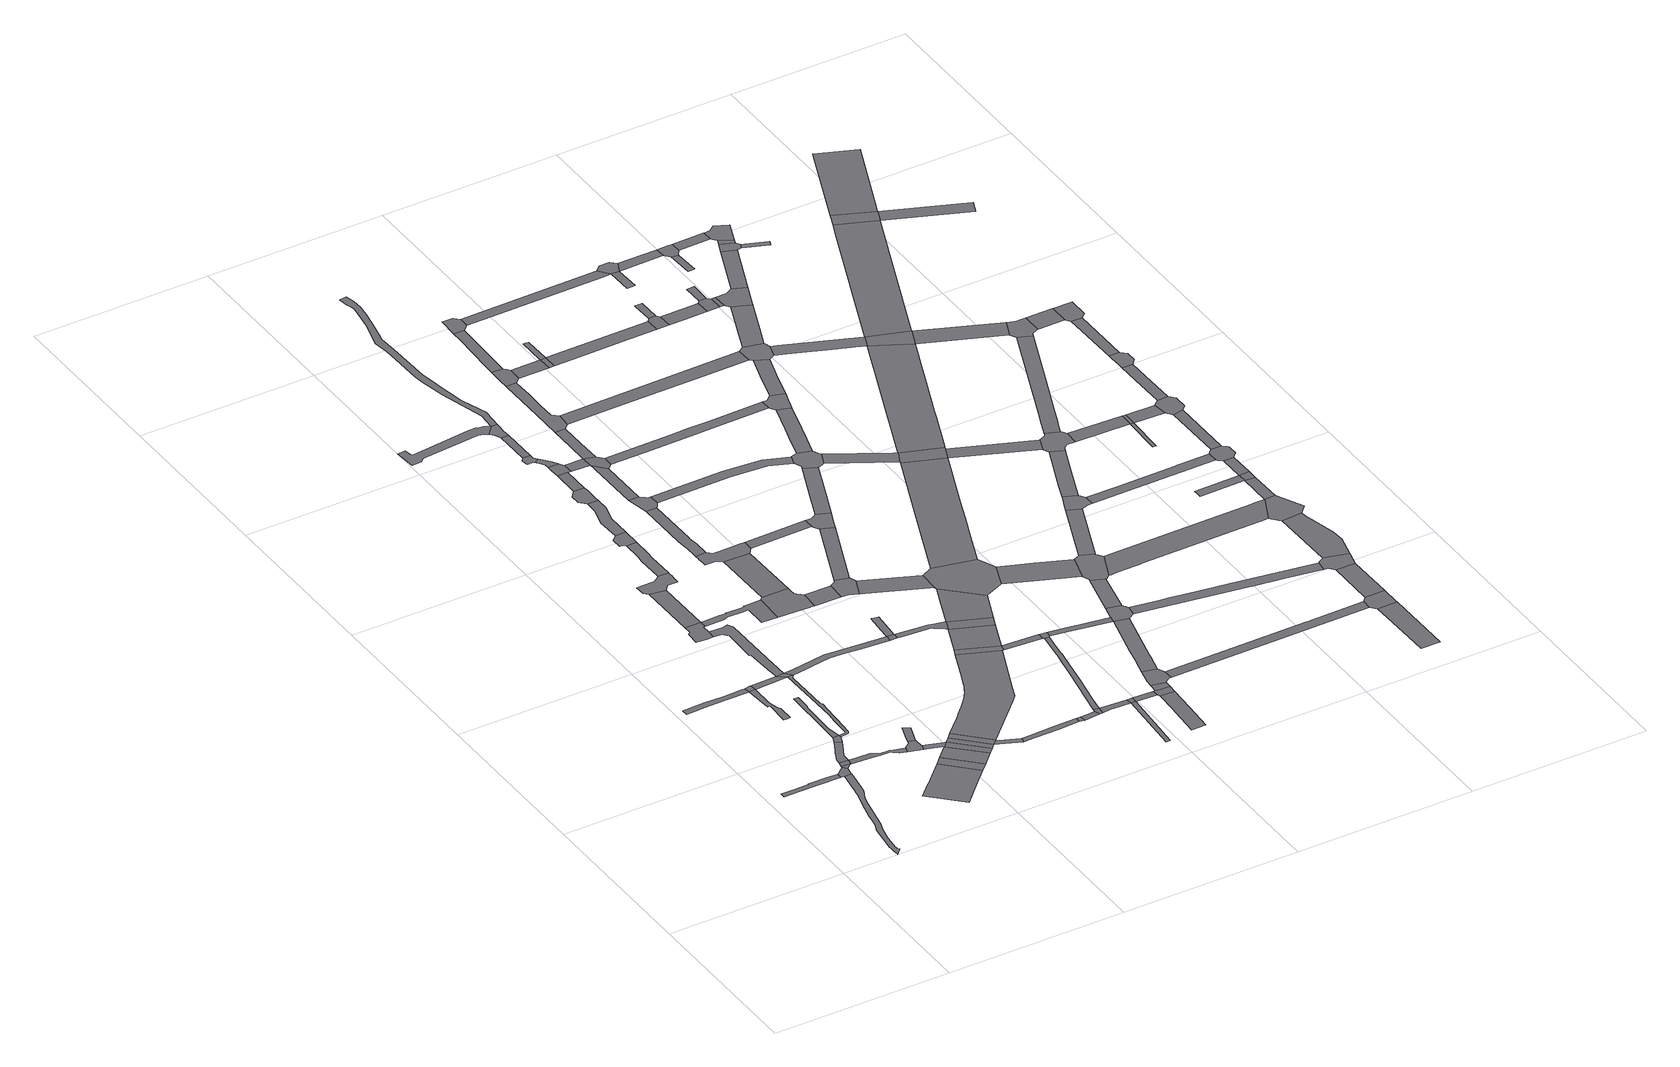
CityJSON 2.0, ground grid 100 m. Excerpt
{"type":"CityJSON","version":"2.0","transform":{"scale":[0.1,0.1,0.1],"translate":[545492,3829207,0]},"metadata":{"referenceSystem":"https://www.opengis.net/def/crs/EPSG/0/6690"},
"CityObjects":{
"road1":{"type":"Road","attributes":{"RoadStructureAttribute.sectionType":"1"},"geometry":[{"type":"MultiSurface","lod":"1","boundaries":[[[0,1,2,3,4,5,6,7,8,9]]]}]},
"road2":{"type":"Road","attributes":{"RoadStructureAttribute.sectionType":"1"},"geometry":[{"type":"MultiSurface","lod":"1","boundaries":[[[10,11,12,13,14,15,16,17,18,19,20,21,22,23,24,25,26,27,28,29,30,31,32,33,34,35,36,37,38,39,40,41,42]]]}]},
"road3":{"type":"Road","geometry":[{"type":"MultiSurface","lod":"1","boundaries":[[[43,44,45,9,8,46,10,42,47,48]]]}]},
"road4":{"type":"Road","attributes":{"RoadStructureAttribute.sectionType":"1"},"geometry":[{"type":"MultiSurface","lod":"1","boundaries":[[[49,50,51,52,53,54,55,56,57,58]]]}]},
"road5":{"type":"Road","attributes":{"RoadStructureAttribute.sectionType":"1"},"geometry":[{"type":"MultiSurface","lod":"1","boundaries":[[[59,43,48,60,61]]]}]},
"road6":{"type":"Road","geometry":[{"type":"MultiSurface","lod":"1","boundaries":[[[62,59,61,63,64]]]}]},
"road7":{"type":"Road","attributes":{"RoadStructureAttribute.sectionType":"1"},"geometry":[{"type":"MultiSurface","lod":"1","boundaries":[[[65,66,67,68,69,70,62,64,71,72,73,74,75,76]]]}]},
"road8":{"type":"Road","geometry":[{"type":"MultiSurface","lod":"1","boundaries":[[[77,78,65,76,79]]]}]},
"road9":{"type":"Road","attributes":{"RoadStructureAttribute.sectionType":"1"},"geometry":[{"type":"MultiSurface","lod":"1","boundaries":[[[80,81,82,83,84,85,86,87,88,57]]]}]},
"road10":{"type":"Road","attributes":{"RoadStructureAttribute.sectionType":"1"},"geometry":[{"type":"MultiSurface","lod":"1","boundaries":[[[89,90,91,92,93,64,63,94,95,96,97,98,99,100,101]]]}]},
"road11":{"type":"Road","geometry":[{"type":"MultiSurface","lod":"1","boundaries":[[[102,103,58,57,88]]]}]},
"road12":{"type":"Road","attributes":{"RoadStructureAttribute.sectionType":"1"},"geometry":[{"type":"MultiSurface","lod":"1","boundaries":[[[104,105,106,107,108,109,78,77]]]}]},
"road13":{"type":"Road","geometry":[{"type":"MultiSurface","lod":"1","boundaries":[[[110,111,112,113,114,115,116,117]]]}]},
"road14":{"type":"Road","attributes":{"RoadStructureAttribute.sectionType":"1"},"geometry":[{"type":"MultiSurface","lod":"1","boundaries":[[[118,119,102,88,120,121,122,123,124]]]}]},
"road15":{"type":"Road","attributes":{"RoadStructureAttribute.sectionType":"1"},"geometry":[{"type":"MultiSurface","lod":"1","boundaries":[[[125,126,127,128,129,130,131,132,124,133,134,135,136,77,79]]]}]},
"road16":{"type":"Road","geometry":[{"type":"MultiSurface","lod":"1","boundaries":[[[137,138,139,140,141,101,100,142,143,144,145]]]}]},
"road17":{"type":"Road","geometry":[{"type":"MultiSurface","lod":"1","boundaries":[[[146,147,148,149,150,151,152,153,154,155,156,157,158]]]}]},
"road18":{"type":"Road","geometry":[{"type":"MultiSurface","lod":"1","boundaries":[[[159,118,124,132]]]}]},
"road19":{"type":"Road","geometry":[{"type":"MultiSurface","lod":"1","boundaries":[[[160,110,117,161]]]}]},
"road20":{"type":"Road","attributes":{"RoadStructureAttribute.sectionType":"1"},"geometry":[{"type":"MultiSurface","lod":"1","boundaries":[[[162,163,164,165,155,154,166,167,168,169,170,171,172,173,174,118,159]]]}]},
"road21":{"type":"Road","geometry":[{"type":"MultiSurface","lod":"1","boundaries":[[[175,176,177,178,179,180,181,137,145]]]}]},
"road22":{"type":"Road","attributes":{"RoadStructureAttribute.sectionType":"1"},"geometry":[{"type":"MultiSurface","lod":"1","boundaries":[[[182,143,142,183,184,185]]]}]},
"road23":{"type":"Road","attributes":{"RoadStructureAttribute.sectionType":"1"},"geometry":[{"type":"MultiSurface","lod":"1","boundaries":[[[186,146,158,187]]]}]},
"road24":{"type":"Road","attributes":{"function":"3","RoadStructureAttribute.sectionType":"1"},"geometry":[{"type":"MultiSurface","lod":"1","boundaries":[[[188,160,161,189]]]}]},
"road25":{"type":"Road","geometry":[{"type":"MultiSurface","lod":"1","boundaries":[[[185,184,188,189,190]]]}]},
"road26":{"type":"Road","geometry":[{"type":"MultiSurface","lod":"1","boundaries":[[[191,192,193,194,195,196,197,186,187,198,199,200,201,202,203]]]}]},
"road27":{"type":"Road","attributes":{"RoadStructureAttribute.sectionType":"1"},"geometry":[{"type":"MultiSurface","lod":"1","boundaries":[[[204,185,190,205]]]}]},
"road28":{"type":"Road","geometry":[{"type":"MultiSurface","lod":"1","boundaries":[[[206,204,205,207]]]}]},
"road29":{"type":"Road","attributes":{"RoadStructureAttribute.sectionType":"1"},"geometry":[{"type":"MultiSurface","lod":"1","boundaries":[[[208,209,210,211,212,213,214,215,216,217,158,157,218,219,220,221,222,223,224,225,226,227,228,229,230]]]}]},
"road30":{"type":"Road","attributes":{"RoadStructureAttribute.sectionType":"1"},"geometry":[{"type":"MultiSurface","lod":"1","boundaries":[[[231,232,233,234,191,203,235,236,237,238]]]}]},
"road31":{"type":"Road","attributes":{"RoadStructureAttribute.sectionType":"1"},"geometry":[{"type":"MultiSurface","lod":"1","boundaries":[[[239,240,241,242,243,159,132,244,245,246,247,248,249,250,251]]]}]},
"road32":{"type":"Road","attributes":{"RoadStructureAttribute.sectionType":"1"},"geometry":[{"type":"MultiSurface","lod":"1","boundaries":[[[252,253,254,207,205,255,256,257,258,259]]]}]},
"road33":{"type":"Road","geometry":[{"type":"MultiSurface","lod":"1","boundaries":[[[260,261,262,263,264,231,238]]]}]},
"road34":{"type":"Road","attributes":{"RoadStructureAttribute.sectionType":"1"},"geometry":[{"type":"MultiSurface","lod":"1","boundaries":[[[265,266,267,268,269,270,271,272,273,274,275,276,277,278,279,280,281,282,283]]]}]},
"road35":{"type":"Road","attributes":{"RoadStructureAttribute.sectionType":"1"},"geometry":[{"type":"MultiSurface","lod":"1","boundaries":[[[284,285,286,261,260,287,288,289]]]}]},
"road36":{"type":"Road","geometry":[{"type":"MultiSurface","lod":"1","boundaries":[[[290,291,292,293,294,295,230,229,296,297,298,299,300]]]}]},
"road37":{"type":"Road","geometry":[{"type":"MultiSurface","lod":"1","boundaries":[[[301,302,303,284,289,304,305,306]]]}]},
"road38":{"type":"Road","attributes":{"function":"3","RoadStructureAttribute.sectionType":"1"},"geometry":[{"type":"MultiSurface","lod":"1","boundaries":[[[307,308,309,310,311,312,313,314,315,316,317,318,319,320,206,207,321,322,323,324]]]}]},
"road39":{"type":"Road","attributes":{"RoadStructureAttribute.sectionType":"1"},"geometry":[{"type":"MultiSurface","lod":"1","boundaries":[[[325,326,259,258,327,328,329,330]]]}]},
"road40":{"type":"Road","attributes":{"RoadStructureAttribute.sectionType":"1"},"geometry":[{"type":"MultiSurface","lod":"1","boundaries":[[[331,301,306,332]]]}]},
"road41":{"type":"Road","geometry":[{"type":"MultiSurface","lod":"1","boundaries":[[[333,334,335,336,337,338,339,340,341,342,343,344,345,346]]]}]},
"road42":{"type":"Road","attributes":{"RoadStructureAttribute.sectionType":"1"},"geometry":[{"type":"MultiSurface","lod":"1","boundaries":[[[347,295,294,348]]]}]},
"road43":{"type":"Road","attributes":{"RoadStructureAttribute.sectionType":"1"},"geometry":[{"type":"MultiSurface","lod":"1","boundaries":[[[349,350,351,352,353,354,355,356,357,358,359]]]}]},
"road44":{"type":"Road","attributes":{"RoadStructureAttribute.sectionType":"1"},"geometry":[{"type":"MultiSurface","lod":"1","boundaries":[[[360,334,333,346,361]]]}]},
"road45":{"type":"Road","geometry":[{"type":"MultiSurface","lod":"1","boundaries":[[[362,363,364,331,332,365,366,367,368,369]]]}]},
"road46":{"type":"Road","attributes":{"RoadStructureAttribute.sectionType":"1"},"geometry":[{"type":"MultiSurface","lod":"1","boundaries":[[[370,371,372,373,344,343,374,375,376,377,362,369]]]}]},
"road47":{"type":"Road","geometry":[{"type":"MultiSurface","lod":"1","boundaries":[[[378,379,380,381,382,355,354,383,384,385,386,387,388,347,348,389,390,391]]]}]},
"road48":{"type":"Road","geometry":[{"type":"MultiSurface","lod":"1","boundaries":[[[251,250,392,393]]]}]},
"road49":{"type":"Road","geometry":[{"type":"MultiSurface","lod":"1","boundaries":[[[283,282,394,395,360,361,396,397,398,399]]]}]},
"road50":{"type":"Road","attributes":{"RoadStructureAttribute.sectionType":"1"},"geometry":[{"type":"MultiSurface","lod":"1","boundaries":[[[300,299,400,401]]]}]},
"road51":{"type":"Road","geometry":[{"type":"MultiSurface","lod":"1","boundaries":[[[402,403,404,405,406,407,408,409,251,393]]]}]},
"road52":{"type":"Road","geometry":[{"type":"MultiSurface","lod":"1","boundaries":[[[410,349,359,411,412,413,414,415,416,417,418]]]}]},
"road53":{"type":"Road","attributes":{"RoadStructureAttribute.sectionType":"1"},"geometry":[{"type":"MultiSurface","lod":"1","boundaries":[[[367,366,419,420]]]}]},
"road54":{"type":"Road","attributes":{"RoadStructureAttribute.sectionType":"1"},"geometry":[{"type":"MultiSurface","lod":"1","boundaries":[[[419,421,422,410,418,423]]]}]},
"road55":{"type":"Road","geometry":[{"type":"MultiSurface","lod":"1","boundaries":[[[330,329,424,425]]]}]},
"road56":{"type":"Road","attributes":{"RoadStructureAttribute.sectionType":"1"},"geometry":[{"type":"MultiSurface","lod":"1","boundaries":[[[426,427,428,393,392,429,430,431,432,433,434]]]}]},
"road57":{"type":"Road","geometry":[{"type":"MultiSurface","lod":"1","boundaries":[[[420,419,423,435,436,437]]]}]},
"road58":{"type":"Road","attributes":{"RoadStructureAttribute.sectionType":"1"},"geometry":[{"type":"MultiSurface","lod":"1","boundaries":[[[438,439,425,424,440]]]}]},
"road59":{"type":"Road","geometry":[{"type":"MultiSurface","lod":"1","boundaries":[[[441,442,443,401,400,444,445,446,447,448,449]]]}]},
"road60":{"type":"Road","attributes":{"RoadStructureAttribute.sectionType":"1"},"geometry":[{"type":"MultiSurface","lod":"1","boundaries":[[[450,451,452,453,454,455,456,457,458,459,460,461,462,463,464,465,466,467,468,469,470,471,472,473,474,475,476,477,478,479,480,481,482,483,484,485,283,399]]]}]},
"road61":{"type":"Road","attributes":{"RoadStructureAttribute.sectionType":"1"},"geometry":[{"type":"MultiSurface","lod":"1","boundaries":[[[486,487,420,437,488,489]]]}]},
"road62":{"type":"Road","geometry":[{"type":"MultiSurface","lod":"1","boundaries":[[[490,307,324,491,492]]]}]},
"road63":{"type":"Road","geometry":[{"type":"MultiSurface","lod":"1","boundaries":[[[493,438,440,494,495]]]}]},
"road64":{"type":"Road","attributes":{"function":"3","RoadStructureAttribute.sectionType":"1"},"geometry":[{"type":"MultiSurface","lod":"1","boundaries":[[[433,490,492,496,497]]]}]},
"road65":{"type":"Road","attributes":{"RoadStructureAttribute.sectionType":"1"},"geometry":[{"type":"MultiSurface","lod":"1","boundaries":[[[498,391,390,499]]]}]},
"road66":{"type":"Road","attributes":{"RoadStructureAttribute.sectionType":"1"},"geometry":[{"type":"MultiSurface","lod":"1","boundaries":[[[500,501,502,495,494,503,504,505,506,507]]]}]},
"road67":{"type":"Road","geometry":[{"type":"MultiSurface","lod":"1","boundaries":[[[508,509,510,486,489,511,512,513,514,515,516,517,518,519]]]}]},
"road68":{"type":"Road","attributes":{"RoadStructureAttribute.sectionType":"1"},"geometry":[{"type":"MultiSurface","lod":"1","boundaries":[[[506,520,521,522]]]}]},
"road69":{"type":"Road","attributes":{"RoadStructureAttribute.sectionType":"1"},"geometry":[{"type":"MultiSurface","lod":"1","boundaries":[[[446,445,523,524,525,526]]]}]},
"road70":{"type":"Road","attributes":{"RoadStructureAttribute.sectionType":"1"},"geometry":[{"type":"MultiSurface","lod":"1","boundaries":[[[527,441,449,528]]]}]},
"road71":{"type":"Road","geometry":[{"type":"MultiSurface","lod":"1","boundaries":[[[434,433,497,529]]]}]},
"road72":{"type":"Road","attributes":{"RoadStructureAttribute.sectionType":"1"},"geometry":[{"type":"MultiSurface","lod":"1","boundaries":[[[530,531,532,533,534,535,536,537,538,539,540,541,493,495]]]}]},
"road73":{"type":"Road","geometry":[{"type":"MultiSurface","lod":"1","boundaries":[[[507,506,522,542]]]}]},
"road74":{"type":"Road","attributes":{"RoadStructureAttribute.sectionType":"1"},"geometry":[{"type":"MultiSurface","lod":"1","boundaries":[[[492,491,543,544]]]}]},
"road75":{"type":"Road","geometry":[{"type":"MultiSurface","lod":"1","boundaries":[[[545,546,547,508,519,548,549,550,551]]]}]},
"road76":{"type":"Road","attributes":{"function":"3","RoadStructureAttribute.sectionType":"1"},"geometry":[{"type":"MultiSurface","lod":"1","boundaries":[[[552,553,434,529,554]]]}]},
"road77":{"type":"Road","attributes":{"RoadStructureAttribute.sectionType":"1"},"geometry":[{"type":"MultiSurface","lod":"1","boundaries":[[[542,522,555,556,557,558]]]}]},
"road78":{"type":"Road","attributes":{"RoadStructureAttribute.sectionType":"1"},"geometry":[{"type":"MultiSurface","lod":"1","boundaries":[[[559,560,414,413,561,562,563,564]]]}]},
"road79":{"type":"Road","attributes":{"RoadStructureAttribute.sectionType":"1"},"geometry":[{"type":"MultiSurface","lod":"1","boundaries":[[[565,566,567,568,545,551,569,570]]]}]},
"road80":{"type":"Road","attributes":{"RoadStructureAttribute.sectionType":"1"},"geometry":[{"type":"MultiSurface","lod":"1","boundaries":[[[571,572,573,574,575,576,577,578]]]}]},
"road81":{"type":"Road","geometry":[{"type":"MultiSurface","lod":"1","boundaries":[[[579,580,581,582,498,499,583,584,527,528,585,586]]]}]},
"road82":{"type":"Road","geometry":[{"type":"MultiSurface","lod":"1","boundaries":[[[587,544,543,537,536,588,589]]]}]},
"road83":{"type":"Road","attributes":{"RoadStructureAttribute.sectionType":"1"},"geometry":[{"type":"MultiSurface","lod":"1","boundaries":[[[590,549,548,591]]]}]},
"road84":{"type":"Road","geometry":[{"type":"MultiSurface","lod":"1","boundaries":[[[592,558,557,593,571,578,594,595]]]}]},
"road85":{"type":"Road","geometry":[{"type":"MultiSurface","lod":"1","boundaries":[[[596,565,570,597,598,599,600,601,602,603]]]}]},
"road86":{"type":"Road","attributes":{"RoadStructureAttribute.sectionType":"1"},"geometry":[{"type":"MultiSurface","lod":"1","boundaries":[[[604,595,594,605]]]}]},
"road87":{"type":"Road","geometry":[{"type":"MultiSurface","lod":"1","boundaries":[[[606,607,604,605,608,609,610,611,612,613]]]}]},
"road88":{"type":"Road","geometry":[{"type":"MultiSurface","lod":"1","boundaries":[[[614,590,591,615]]]}]},
"road89":{"type":"Road","geometry":[{"type":"MultiSurface","lod":"1","boundaries":[[[616,617,618,526,525,552,554,619,620,621,622,623,624,625]]]}]},
"road90":{"type":"Road","attributes":{"RoadStructureAttribute.sectionType":"1"},"geometry":[{"type":"MultiSurface","lod":"1","boundaries":[[[626,627,628,629,630,436,435,631,632,633,634]]]}]},
"road91":{"type":"Road","geometry":[{"type":"MultiSurface","lod":"1","boundaries":[[[635,636,637,590,614]]]}]},
"road92":{"type":"Road","attributes":{"RoadStructureAttribute.sectionType":"1"},"geometry":[{"type":"MultiSurface","lod":"1","boundaries":[[[638,639,589,588,640,641,642,643]]]}]},
"road93":{"type":"Road","attributes":{"RoadStructureAttribute.sectionType":"1"},"geometry":[{"type":"MultiSurface","lod":"1","boundaries":[[[644,645,579,586,646,647]]]}]},
"road94":{"type":"Road","attributes":{"RoadStructureAttribute.sectionType":"1"},"geometry":[{"type":"MultiSurface","lod":"1","boundaries":[[[648,649,650,651,606,613,652,653,654,655]]]}]},
"road95":{"type":"Road","attributes":{"RoadStructureAttribute.sectionType":"1"},"geometry":[{"type":"MultiSurface","lod":"1","boundaries":[[[656,513,512,657,658,659]]]}]},
"road96":{"type":"Road","geometry":[{"type":"MultiSurface","lod":"1","boundaries":[[[660,661,564,563,662,663,664,644,647,665,666,667,668,669]]]}]},
"road97":{"type":"Road","attributes":{"RoadStructureAttribute.sectionType":"1"},"geometry":[{"type":"MultiSurface","lod":"1","boundaries":[[[670,671,672,622,621,673,674,675]]]}]},
"road98":{"type":"Road","geometry":[{"type":"MultiSurface","lod":"1","boundaries":[[[676,643,642,648,655,677,678,679,680,681]]]}]},
"road99":{"type":"Road","attributes":{"RoadStructureAttribute.sectionType":"1"},"geometry":[{"type":"MultiSurface","lod":"1","boundaries":[[[682,683,614,615,684,685,686]]]}]},
"road100":{"type":"Road","attributes":{"function":"3","RoadStructureAttribute.sectionType":"1"},"geometry":[{"type":"MultiSurface","lod":"1","boundaries":[[[687,688,616,625,689,690,691,692]]]}]},
"road101":{"type":"Road","attributes":{"RoadStructureAttribute.sectionType":"1"},"geometry":[{"type":"MultiSurface","lod":"1","boundaries":[[[693,676,681,694]]]}]},
"road102":{"type":"Road","attributes":{"RoadStructureAttribute.sectionType":"1"},"geometry":[{"type":"MultiSurface","lod":"1","boundaries":[[[695,696,697,698,660,669,699,700,701,702]]]}]},
"road103":{"type":"Road","attributes":{"RoadStructureAttribute.sectionType":"1"},"geometry":[{"type":"MultiSurface","lod":"1","boundaries":[[[703,600,599,704,705]]]}]},
"road104":{"type":"Road","attributes":{"RoadStructureAttribute.sectionType":"1"},"geometry":[{"type":"MultiSurface","lod":"1","boundaries":[[[706,667,666,707,708]]]}]},
"road105":{"type":"Road","geometry":[{"type":"MultiSurface","lod":"1","boundaries":[[[709,710,675,674,711,693,694,712,713,714,715,716,717,718]]]}]},
"road106":{"type":"Road","geometry":[{"type":"MultiSurface","lod":"1","boundaries":[[[719,720,721,722,626,634,723,724,695,702,725,726,727,728]]]}]},
"road107":{"type":"Road","attributes":{"RoadStructureAttribute.sectionType":"1"},"geometry":[{"type":"MultiSurface","lod":"1","boundaries":[[[729,730,731,611,610,732,733,734]]]}]},
"road108":{"type":"Road","geometry":[{"type":"MultiSurface","lod":"1","boundaries":[[[735,736,682,686,737,738]]]}]},
"road109":{"type":"Road","attributes":{"RoadStructureAttribute.sectionType":"1"},"geometry":[{"type":"MultiSurface","lod":"1","boundaries":[[[739,740,741,719,728,742,743]]]}]},
"road110":{"type":"Road","geometry":[{"type":"MultiSurface","lod":"1","boundaries":[[[708,707,744,687,692,745,746]]]}]},
"road111":{"type":"Road","geometry":[{"type":"MultiSurface","lod":"1","boundaries":[[[747,748,736,735]]]}]},
"road112":{"type":"Road","attributes":{"RoadStructureAttribute.sectionType":"1"},"geometry":[{"type":"MultiSurface","lod":"1","boundaries":[[[749,709,718,750]]]}]},
"road113":{"type":"Road","geometry":[{"type":"MultiSurface","lod":"1","boundaries":[[[751,656,659,739,743,752,753,754,755,756]]]}]},
"road114":{"type":"Road","attributes":{"RoadStructureAttribute.sectionType":"1"},"geometry":[{"type":"MultiSurface","lod":"1","boundaries":[[[757,738,737,758,759]]]}]},
"road115":{"type":"Road","geometry":[{"type":"MultiSurface","lod":"1","boundaries":[[[760,761,762,763,705]]]}]},
"road116":{"type":"Road","attributes":{"RoadStructureAttribute.sectionType":"1"},"geometry":[{"type":"MultiSurface","lod":"1","boundaries":[[[764,765,766,767,768,679,678,769,770,771,772,773,774,775,776,777]]]}]},
"road117":{"type":"Road","geometry":[{"type":"MultiSurface","lod":"1","boundaries":[[[778,779,703,705,763,780]]]}]},
"road118":{"type":"Road","geometry":[{"type":"MultiSurface","lod":"1","boundaries":[[[781,782,783,749,750,784,785,786,787,788,789,790]]]}]},
"road119":{"type":"Road","attributes":{"RoadStructureAttribute.sectionType":"1"},"geometry":[{"type":"MultiSurface","lod":"1","boundaries":[[[791,792,751,756,793,794]]]}]},
"road120":{"type":"Road","geometry":[{"type":"MultiSurface","lod":"1","boundaries":[[[795,757,759,796,797,798]]]}]},
"road121":{"type":"Road","attributes":{"RoadStructureAttribute.sectionType":"1"},"geometry":[{"type":"MultiSurface","lod":"1","boundaries":[[[745,692,799,800]]]}]},
"road122":{"type":"Road","geometry":[{"type":"MultiSurface","lod":"1","boundaries":[[[801,802,795,798]]]}]},
"road123":{"type":"Road","attributes":{"RoadStructureAttribute.sectionType":"1"},"geometry":[{"type":"MultiSurface","lod":"1","boundaries":[[[803,797,796,804]]]}]},
"road124":{"type":"Road","attributes":{"RoadStructureAttribute.sectionType":"1"},"geometry":[{"type":"MultiSurface","lod":"1","boundaries":[[[805,780,763,806]]]}]},
"road125":{"type":"Road","attributes":{"function":"3","RoadStructureAttribute.sectionType":"1"},"geometry":[{"type":"MultiSurface","lod":"1","boundaries":[[[807,808,809,708,746,810,811,812,813,814,815,816]]]}]},
"road126":{"type":"Road","attributes":{"RoadStructureAttribute.sectionType":"1"},"geometry":[{"type":"MultiSurface","lod":"1","boundaries":[[[817,818,819,820,821,715,714,822,823,824,825,826,827,828,829,830]]]}]},
"road127":{"type":"Road","attributes":{"RoadStructureAttribute.sectionType":"1"},"geometry":[{"type":"MultiSurface","lod":"1","boundaries":[[[831,832,781,790,833,834,835,836]]]}]},
"road128":{"type":"Road","attributes":{"RoadStructureAttribute.sectionType":"1"},"geometry":[{"type":"MultiSurface","lod":"1","boundaries":[[[837,838,754,753,839,840,841,842,807,843]]]}]},
"road129":{"type":"Road","geometry":[{"type":"MultiSurface","lod":"1","boundaries":[[[844,845,803,804,791,794,846,847]]]}]},
"road130":{"type":"Road","geometry":[{"type":"MultiSurface","lod":"1","boundaries":[[[848,849,850,851,852,853,854]]]}]},
"road131":{"type":"Road","geometry":[{"type":"MultiSurface","lod":"1","boundaries":[[[855,856,805,806,857,848,854,858,859,860,861]]]}]},
"road132":{"type":"Road","attributes":{"RoadStructureAttribute.sectionType":"1"},"geometry":[{"type":"MultiSurface","lod":"1","boundaries":[[[862,863,864,865,866]]]}]},
"road133":{"type":"Road","geometry":[{"type":"MultiSurface","lod":"1","boundaries":[[[867,868,869,870,800,799,871,831,836,872,873,874,875,876,877]]]}]},
"road134":{"type":"Road","attributes":{"RoadStructureAttribute.sectionType":"1"},"geometry":[{"type":"MultiSurface","lod":"1","boundaries":[[[878,844,847,879]]]}]},
"road135":{"type":"Road","geometry":[{"type":"MultiSurface","lod":"1","boundaries":[[[880,881,734,733,882,862,866,883,884]]]}]},
"road136":{"type":"Road","attributes":{"RoadStructureAttribute.sectionType":"1"},"geometry":[{"type":"MultiSurface","lod":"1","boundaries":[[[885,886,887,888,889,788,787,890,891]]]}]},
"road137":{"type":"Road","attributes":{"RoadStructureAttribute.sectionType":"1"},"geometry":[{"type":"MultiSurface","lod":"1","boundaries":[[[892,855,861,893]]]}]},
"road138":{"type":"Road","geometry":[{"type":"MultiSurface","lod":"1","boundaries":[[[843,807,816,894]]]}]},
"road139":{"type":"Road","attributes":{"RoadStructureAttribute.sectionType":"1"},"geometry":[{"type":"MultiSurface","lod":"1","boundaries":[[[895,880,884,896]]]}]},
"road140":{"type":"Road","geometry":[{"type":"MultiSurface","lod":"1","boundaries":[[[897,898,899,777,776,775,900,901,902,895,896,903]]]}]},
"road141":{"type":"Road","geometry":[{"type":"MultiSurface","lod":"1","boundaries":[[[904,878,879,905,906,907]]]}]},
"road142":{"type":"Road","attributes":{"RoadStructureAttribute.sectionType":"1"},"geometry":[{"type":"MultiSurface","lod":"1","boundaries":[[[908,904,907,909]]]}]},
"road143":{"type":"Road","attributes":{"RoadStructureAttribute.sectionType":"1"},"geometry":[{"type":"MultiSurface","lod":"1","boundaries":[[[875,874,910,911]]]}]},
"road144":{"type":"Road","geometry":[{"type":"MultiSurface","lod":"1","boundaries":[[[912,913,914,915,892,893,916,908,909,917]]]}]},
"road145":{"type":"Road","attributes":{"RoadStructureAttribute.sectionType":"1"},"geometry":[{"type":"MultiSurface","lod":"1","boundaries":[[[918,919,920,921,922]]]}]},
"road146":{"type":"Road","attributes":{"RoadStructureAttribute.sectionType":"1"},"geometry":[{"type":"MultiSurface","lod":"1","boundaries":[[[923,924,925,926,927,897,903]]]}]},
"road147":{"type":"Road","geometry":[{"type":"MultiSurface","lod":"1","boundaries":[[[928,929,906,905]]]}]},
"road148":{"type":"Road","attributes":{"RoadStructureAttribute.sectionType":"1"},"geometry":[{"type":"MultiSurface","lod":"1","boundaries":[[[930,931,932,933,867,877,934,935,936,937,938]]]}]},
"road149":{"type":"Road","geometry":[{"type":"MultiSurface","lod":"1","boundaries":[[[830,829,927,926,939,940]]]}]},
"road150":{"type":"Road","attributes":{"RoadStructureAttribute.sectionType":"1"},"geometry":[{"type":"MultiSurface","lod":"1","boundaries":[[[910,941,942,943]]]}]},
"road151":{"type":"Road","attributes":{"RoadStructureAttribute.sectionType":"1"},"geometry":[{"type":"MultiSurface","lod":"1","boundaries":[[[922,830,940,944]]]}]},
"road152":{"type":"Road","geometry":[{"type":"MultiSurface","lod":"1","boundaries":[[[911,910,943,945]]]}]},
"road153":{"type":"Road","attributes":{"RoadStructureAttribute.sectionType":"1"},"geometry":[{"type":"MultiSurface","lod":"1","boundaries":[[[894,816,946,947]]]}]},
"road154":{"type":"Road","geometry":[{"type":"MultiSurface","lod":"1","boundaries":[[[918,922,944,948]]]}]},
"road155":{"type":"Road","attributes":{"RoadStructureAttribute.sectionType":"1"},"geometry":[{"type":"MultiSurface","lod":"1","boundaries":[[[949,950,918,948]]]}]},
"road156":{"type":"Road","attributes":{"function":"3","RoadStructureAttribute.sectionType":"1"},"geometry":[{"type":"MultiSurface","lod":"1","boundaries":[[[951,952,843,894,953,954,955,956]]]}]},
"road157":{"type":"Road","attributes":{"RoadStructureAttribute.sectionType":"1"},"geometry":[{"type":"MultiSurface","lod":"1","boundaries":[[[945,943,957,958]]]}]},
"road158":{"type":"Road","geometry":[{"type":"MultiSurface","lod":"1","boundaries":[[[959,960,961,891,890,962,963,950,949,964,965,966,967,968,969,970]]]}]},
"road159":{"type":"Road","attributes":{"RoadStructureAttribute.sectionType":"1"},"geometry":[{"type":"MultiSurface","lod":"1","boundaries":[[[971,972,959,970]]]}]},
"road160":{"type":"Road","geometry":[{"type":"MultiSurface","lod":"1","boundaries":[[[973,974,975,947,946,976,977,930,938,978,979,980,981,982]]]}]},
"road161":{"type":"Road","geometry":[{"type":"MultiSurface","lod":"1","boundaries":[[[983,984,985,986,958,957,987,972,971,988,989,990]]]}]},
"road162":{"type":"Road","attributes":{"RoadStructureAttribute.sectionType":"1"},"geometry":[{"type":"MultiSurface","lod":"1","boundaries":[[[991,992,993,994,985,984]]]}]},
"road163":{"type":"Road","geometry":[{"type":"MultiSurface","lod":"1","boundaries":[[[995,996,997,998,993,992,999,1000]]]}]},
"road164":{"type":"Road","attributes":{"RoadStructureAttribute.sectionType":"1"},"geometry":[{"type":"MultiSurface","lod":"1","boundaries":[[[982,981,1001,1002]]]}]},
"road165":{"type":"Road","geometry":[{"type":"MultiSurface","lod":"1","boundaries":[[[1003,951,956,1004]]]}]},
"road166":{"type":"Road","attributes":{"RoadStructureAttribute.sectionType":"1"},"geometry":[{"type":"MultiSurface","lod":"1","boundaries":[[[1005,996,995,1006]]]}]},
"road167":{"type":"Road","geometry":[{"type":"MultiSurface","lod":"1","boundaries":[[[1007,1008,1002,1001,1009,1010,1005,1006,1011,1012,1013,1014]]]}]},
"road168":{"type":"Road","attributes":{"function":"3","RoadStructureAttribute.sectionType":"1"},"geometry":[{"type":"MultiSurface","lod":"1","boundaries":[[[1015,1016,1003,1004,1017,1018,1019]]]}]},
"road169":{"type":"Road","attributes":{"RoadStructureAttribute.sectionType":"1"},"geometry":[{"type":"MultiSurface","lod":"1","boundaries":[[[1020,1004,956,1021,1022,1023,1024]]]}]}
},
"vertices":[
[370,745,0],[252,745,0],[251,741,0],[196,742,0],[195,739,0],[94,742,0],[93,713,0],[174,712,0],[418,710,0],[418,740,0],
[439,710,0],[421,600,0],[418,582,0],[413,557,0],[410,540,0],[389,463,0],[364,354,0],[358,317,0],[351,275,0],[332,229,0],[310,71,0],[313,68,0],[313,28,0],[314,10,0],[314,2,0],[346,35,0],[343,39,0],[342,40,0],[340,42,0],[338,47,0],[338,50,0],[337,55,0],[337,58,0],[344,146,0],[362,223,0],[377,268,0],[388,317,0],[416,452,0],[427,499,0],[453,554,0],[454,555,0],[458,582,0],[478,707,0],
[468,779,0],[452,767,0],[427,747,0],[435,710,0],[478,710,0],[486,757,0],
[399,1605,0],[290,1603,0],[183,1607,0],[51,1602,0],[53,1566,0],[184,1569,0],[291,1571,0],[399,1570,0],[413,1570,0],[409,1606,0],
[469,790,0],[492,762,0],[516,784,0],
[474,821,0],[520,783,0],[525,818,0],
[545,985,0],[513,922,0],[505,906,0],[489,873,0],[487,869,0],[478,851,0],[526,820,0],[528,858,0],[528,863,0],[528,864,0],[549,904,0],[581,966,0],
[595,1023,0],[562,1020,0],[597,1008,0],
[426,1414,0],[439,1414,0],[435,1278,0],[454,1278,0],[472,1278,0],[473,1371,0],[462,1385,0],[451,1440,0],[450,1572,0],
[750,781,0],[743,785,0],[689,786,0],[681,791,0],[646,811,0],[642,777,0],[681,773,0],[688,771,0],[739,770,0],[750,761,0],[775,741,0],[810,730,0],[820,761,0],
[447,1611,0],[444,1611,0],
[583,1107,0],[588,1308,0],[593,1316,0],[595,1404,0],[570,1405,0],[563,1107,0],
[881,565,0],[752,436,0],[749,437,0],[678,368,0],[845,202,0],[966,323,0],[1036,393,0],[1044,402,0],
[596,1615,0],[448,1611,0],[453,1573,0],[597,1579,0],[603,1580,0],[636,1581,0],[642,1581,0],
[643,1013,0],[652,1028,0],[661,1146,0],[662,1179,0],[669,1296,0],[661,1307,0],[660,1564,0],[674,1582,0],[646,1197,0],[643,1142,0],[637,1032,0],[634,1027,0],
[858,802,0],[853,786,0],[852,786,0],[830,771,0],[823,764,0],[889,706,0],[899,737,0],[898,741,0],[895,790,0],
[433,2204,0],[433,2161,0],[422,2151,0],[418,2148,0],[414,2068,0],[419,2068,0],[432,2067,0],[479,2065,0],[509,2064,0],[511,2114,0],[511,2165,0],[523,2165,0],[523,2205,0],
[642,1620,0],
[920,604,0],[1084,440,0],
[639,1776,0],[637,2086,0],[620,2117,0],[594,2110,0],[520,2064,0],[557,2062,0],[565,2051,0],[581,2030,0],[578,1901,0],[576,1838,0],[584,1837,0],[593,1663,0],[596,1663,0],
[895,792,0],[908,830,0],[932,895,0],[930,895,0],[913,906,0],[894,917,0],[866,829,0],
[1009,705,0],[905,701,0],[990,673,0],[1017,702,0],
[430,2538,0],[520,2526,0],
[988,671,0],[1154,511,0],
[1182,539,0],
[547,2648,0],[512,2623,0],[437,2622,0],[431,2622,0],[407,2622,0],[408,2563,0],[419,2551,0],[544,2559,0],[606,2560,0],[606,2602,0],[607,2621,0],[607,2641,0],[607,2648,0],
[1044,729,0],[1207,564,0],
[1070,754,0],[1232,590,0],
[779,2214,0],[775,2214,0],[774,2210,0],[774,2207,0],[740,2207,0],[668,2208,0],[668,2205,0],[633,2205,0],[631,2205,0],[538,2205,0],[637,2166,0],[653,2175,0],[667,2175,0],[738,2174,0],[776,2173,0],[778,2173,0],[778,2155,0],[778,2077,0],[778,2065,0],[777,2054,0],[777,2047,0],[866,2044,0],[872,2215,0],
[551,2954,0],[551,2849,0],[547,2819,0],[546,2808,0],[607,2704,0],[606,2806,0],[610,2849,0],[610,2955,0],
[1194,1630,0],[892,1652,0],[752,1632,0],[673,1622,0],[669,1622,0],[678,1583,0],[752,1593,0],[790,1598,0],[905,1616,0],[995,1609,0],[1058,1604,0],[1235,1591,0],[1238,1627,0],
[1270,568,0],[1244,579,0],[1239,584,0],[1215,560,0],[1231,552,0],[1259,541,0],[1342,507,0],[1350,535,0],
[609,3059,0],[550,3055,0],[519,3026,0],[520,2967,0],[541,2967,0],
[499,4186,0],[484,4192,0],[466,4197,0],[445,4201,0],[422,4202,0],[398,4201,0],[63,4164,0],[51,4174,0],[48,4214,0],[3,4211,0],[12,4090,0],[66,4092,0],[87,4112,0],[398,4141,0],[419,4142,0],[436,4140,0],[452,4134,0],[470,4123,0],[516,4175,0],
[574,3359,0],[573,3286,0],[546,3188,0],[609,3188,0],[635,3289,0],[635,3360,0],
[1065,2156,0],[1049,2169,0],[1039,2178,0],[1039,2205,0],[1039,2232,0],[889,2230,0],[1010,2039,0],[1047,2037,0],[1050,2037,0],[1074,2036,0],[1078,2144,0],
[573,3488,0],[543,3453,0],[541,3394,0],[635,3390,0],[634,3458,0],[634,3488,0],
[1443,1316,0],[1372,1142,0],[1351,1089,0],[1341,1066,0],[1328,1043,0],[1315,1020,0],[1298,996,0],[1281,972,0],[1262,951,0],[1236,923,0],[1214,900,0],[1193,878,0],[1189,874,0],[1166,849,0],[1470,826,0],[1510,866,0],[1536,931,0],[1660,1231,0],
[1545,542,0],[1397,536,0],[1404,508,0],[1545,508,0],[1666,512,0],[1666,543,0],
[573,3641,0],[632,3641,0],
[545,3861,0],[508,3861,0],[493,3844,0],[497,3803,0],[508,3804,0],[518,3805,0],[524,3805,0],[528,3804,0],[534,3802,0],[537,3800,0],[541,3797,0],[566,3818,0],[549,3838,0],[549,3861,0],
[886,2587,0],[1035,2586,0],
[786,3156,0],[787,2855,0],[788,2851,0],[793,2794,0],[793,2790,0],[794,2702,0],[854,2703,0],[854,2789,0],[848,2850,0],[848,2852,0],[847,3155,0],
[506,4063,0],[548,4063,0],
[572,3727,0],[573,3700,0],[573,3663,0],[650,3641,0],[652,3640,0],[649,3704,0],[642,3712,0],[632,3727,0],
[631,3734,0],[607,3766,0],[574,3807,0],[567,3817,0],[545,3791,0],[548,3787,0],[572,3755,0],[572,3750,0],
[1033,2679,0],[997,2678,0],[916,2677,0],[880,2677,0],[867,2691,0],[795,2675,0],[795,2672,0],[796,2630,0],[796,2615,0],[856,2615,0],[886,2589,0],[1047,2601,0],[1062,2620,0],[1061,2679,0],
[1275,1588,0],[1278,1623,0],
[485,4110,0],[495,4093,0],[548,4084,0],[548,4117,0],[550,4145,0],[552,4175,0],
[1223,2031,0],[1227,2140,0],
[1278,1625,0],[1280,1649,0],[1290,1790,0],[1271,1794,0],[1252,1798,0],[1252,1796,0],[1240,1649,0],[1238,1629,0],
[762,3282,0],[854,3164,0],[866,3182,0],[873,3192,0],[872,3252,0],[853,3252,0],[843,3262,0],[832,3272,0],[821,3282,0],
[759,3637,0],[757,3702,0],
[760,3619,0],[760,3593,0],[820,3564,0],
[1693,508,0],[1692,544,0],
[1544,1586,0],[1494,1600,0],[1464,1608,0],[1308,1585,0],[1463,1574,0],[1474,1565,0],[1521,1530,0],[1528,1524,0],[1552,1584,0],
[847,3592,0],[850,3651,0],[819,3684,0],
[1775,548,0],[1734,544,0],[1784,516,0],
[1267,2171,0],[1262,2160,0],[1250,2153,0],[1263,2030,0],[1313,2009,0],[1356,2112,0],[1354,2117,0],[1343,2150,0],[1341,2153,0],
[559,4286,0],[559,4287,0],[559,4288,0],[508,4443,0],[490,4538,0],[475,4625,0],[467,4674,0],[458,4726,0],[452,4951,0],[451,4986,0],[451,4988,0],[446,5092,0],[449,5106,0],[450,5109,0],[475,5226,0],[492,5314,0],[500,5383,0],[499,5415,0],[499,5418,0],[498,5441,0],[486,5495,0],[446,5487,0],[454,5434,0],[459,5412,0],[466,5382,0],[442,5234,0],[410,5115,0],[400,5077,0],[411,4985,0],[415,4950,0],[419,4730,0],[427,4673,0],[431,4644,0],[435,4624,0],[455,4530,0],[522,4274,0],
[757,3968,0],[757,3820,0],[816,3820,0],[816,3968,0],
[1459,1356,0],[1667,1231,0],[1677,1268,0],
[1778,565,0],[1804,518,0],[1807,559,0],
[1677,1269,0],[1745,1435,0],
[1413,2684,0],[1414,2623,0],
[1870,556,0],[1814,559,0],[1812,559,0],[1815,519,0],[1863,524,0],[1869,523,0],[1966,517,0],[1961,552,0],
[757,4430,0],[757,4418,0],[757,4142,0],[827,3979,0],[845,3997,0],[849,4076,0],[817,4106,0],[817,4159,0],[817,4205,0],[817,4312,0],[817,4347,0],[816,4430,0],
[1941,143,0],[1963,144,0],[1991,516,0],
[1636,1872,0],[1655,1864,0],[1656,1860,0],[1661,1982,0],
[1435,2586,0],[1506,2557,0],
[1769,1494,0],
[1821,640,0],[1854,820,0],[1875,943,0],[1897,1059,0],[1894,1060,0],[1905,1139,0],[1915,1209,0],[1890,1209,0],[1872,1068,0],[1870,1058,0],[1856,982,0],[1839,889,0],
[1992,551,0],
[1883,1218,0],[1885,1255,0],
[759,4567,0],[757,4508,0],[757,4483,0],[845,4455,0],[849,4536,0],[832,4553,0],[820,4565,0],
[1659,1850,0],[1624,1761,0],[1843,1674,0],
[1994,516,0],[2095,511,0],[2111,510,0],[2111,546,0],
[1504,3240,0],[1285,3256,0],[1294,3195,0],[1498,3181,0],[1619,3132,0],[1637,3187,0],
[773,4949,0],[771,4893,0],[766,4756,0],[762,4634,0],[822,4650,0],[832,4947,0],
[2121,496,0],[2113,369,0],[2111,334,0],[2103,222,0],[2100,165,0],[2180,165,0],[2190,335,0],[2200,490,0],
[1483,2705,0],[1481,2704,0],[1466,2694,0],[1450,2684,0],[1419,2614,0],[1434,2588,0],[1522,2596,0],[1555,2675,0],
[1897,1254,0],[1923,1216,0],[1928,1250,0],
[1019,4538,0],[1020,4457,0],
[2118,545,0],[2112,508,0],[2203,540,0],[2123,545,0],
[776,5066,0],[843,4957,0],[852,4966,0],[862,4976,0],[864,5036,0],[854,5046,0],[849,5051,0],[836,5065,0],
[2126,595,0],[2206,579,0],
[2149,717,0],[2129,633,0],[2219,591,0],[2232,601,0],[2246,601,0],[2245,661,0],[2240,671,0],[2226,699,0],
[1049,4538,0],[1050,4457,0],
[1725,2014,0],[1716,2010,0],[1666,1984,0],[1851,1678,0],[1886,1692,0],[1950,1720,0],[2006,1861,0],[1976,1926,0],[1963,1954,0],[1960,1962,0],
[1760,3663,0],[1451,3659,0],[1407,3658,0],[1339,3657,0],[1231,3656,0],[1046,3594,0],[1376,3598,0],[1535,3600,0],[1761,3603,0],
[1048,4697,0],[1033,4697,0],[1018,4697,0],
[2104,1223,0],[2024,1237,0],[2022,1201,0],[2105,1187,0],[2256,1162,0],[2262,1196,0],
[1632,3073,0],[1545,2859,0],[1630,2859,0],[1704,3040,0],
[2255,1159,0],[2193,903,0],[2174,823,0],[2173,816,0],[2252,804,0],[2259,833,0],[2301,1006,0],[2335,1142,0],
[1890,4091,0],[1128,4000,0],[1585,4004,0],[1893,4008,0],
[1676,3199,0],[1641,3188,0],[1623,3131,0],[1639,3091,0],[1635,3080,0],[1732,3050,0],[1745,3055,0],[1777,3131,0],[1769,3135,0],[1752,3176,0],
[2185,1789,0],[2183,1790,0],[2099,1824,0],[2100,1659,0],[2324,1569,0],[2368,1716,0],
[2280,1275,0],[2370,1165,0],[2372,1165,0],[2382,1224,0],[2381,1225,0],[2360,1257,0],
[1642,4545,0],[1054,4538,0],[1158,4459,0],[1446,4461,0],[1643,4464,0],
[2070,2864,0],[1912,2476,0],[2031,2141,0],[2094,2297,0],[2145,2425,0],[2289,2780,0],
[2337,1520,0],[2413,1493,0],
[1783,3568,0],[1737,3408,0],[1706,3302,0],[1703,3292,0],[1783,3280,0],[1835,3459,0],[1850,3511,0],[1860,3546,0],
[1651,5045,0],[1647,4985,0],[1698,4985,0],
[2087,2956,0],[2069,2873,0],[2104,2946,0],
[2404,1732,0],[2402,1731,0],[2339,1529,0],[2420,1491,0],[2428,1499,0],[2440,1509,0],[2503,1661,0],[2486,1688,0],[2479,1699,0],[2479,1700,0],
[1821,3688,0],[1819,3687,0],[1802,3673,0],[1789,3663,0],[1767,3593,0],[1772,3585,0],[1869,3576,0],[1878,3605,0],[1880,3614,0],[1896,3666,0],
[3063,666,0],[3061,666,0],[2783,663,0],[2925,606,0],[3389,610,0],[3392,669,0],
[1699,4565,0],[1657,4564,0],[1714,4464,0],[1713,4546,0],
[1908,3990,0],[1907,3985,0],[1861,3831,0],[1944,3831,0],[1981,3957,0],
[2073,2870,0],[2320,2855,0],[2324,2866,0],
[1697,4692,0],[1655,4691,0],
[2551,2096,0],[2625,2066,0],
[1921,4113,0],[2015,3975,0],[2018,3976,0],[2039,4052,0],[2031,4081,0],[2028,4091,0],
[1931,4548,0],[1806,4465,0],[1933,4467,0],
[1702,4841,0],[1725,4842,0],[1747,4842,0],[1743,4986,0],
[2913,1140,0],[2781,1160,0],[2668,1178,0],[2599,1190,0],[2540,1198,0],[2728,1107,0],[2886,1083,0],[2942,1074,0],[3000,1065,0],[3001,1065,0],[3161,1039,0],[3368,1007,0],[3368,1008,0],[3377,1067,0],
[1742,5076,0],[1683,5075,0],[1773,5046,0],
[2594,2204,0],[2574,2154,0],[2574,2153,0],[2661,2078,0],[2667,2078,0],[2677,2078,0],[2692,2078,0],[2692,2139,0],[2686,2148,0],[2669,2174,0],
[2052,4439,0],[1947,4178,0],[2075,4206,0],[2153,4398,0],
[1947,4566,0],[2007,4469,0],[2006,4549,0],[1989,4566,0],
[2725,2603,0],[2755,2679,0],
[1989,4683,0],[1947,4683,0],
[2031,4550,0],[2032,4469,0],
[1998,5048,0],[1999,4988,0],
[2451,3807,0],[2299,3430,0],[2111,2964,0],[2327,2873,0],[2424,3113,0],[2443,3161,0],[2535,3388,0],[2542,3404,0],[2563,3458,0],[2660,3700,0],
[3424,1670,0],[3407,1670,0],[3373,1670,0],[3359,1669,0],[2553,1661,0],[2453,1509,0],[2473,1510,0],[2527,1512,0],[2603,1513,0],[2619,1513,0],[2637,1514,0],[3347,1519,0],[3362,1520,0],[3434,1670,0],
[2740,2567,0],[2628,2289,0],[2701,2254,0],[2707,2268,0],[2756,2391,0],[2815,2537,0],
[2077,4038,0],[2043,4051,0],[2077,3953,0],[2311,3861,0],[2377,3836,0],[2395,3829,0],[2480,3881,0],
[2136,4572,0],[2097,4550,0],[2158,4410,0],[2211,4541,0],
[2026,4959,0],[2032,4810,0],[2051,4810,0],[2069,4810,0],[2070,4811,0],[2069,4838,0],[2064,4952,0],
[2086,5049,0],[2067,5049,0],[2008,4979,0],[2065,4954,0],[2067,4959,0],[2080,4979,0],[2087,4989,0],
[3419,579,0],[3422,347,0],[3424,179,0],[3533,180,0],[3530,580,0],
[2803,2715,0],[2799,2705,0],[2796,2699,0],[2794,2694,0],[2734,2582,0],[2824,2559,0],[2850,2577,0],[2896,2575,0],[2899,2655,0],[2881,2680,0],[2877,2686,0],
[2257,4871,0],[2332,4841,0],
[3418,696,0],[3400,677,0],[3401,597,0],[3530,596,0],[3529,697,0],
[3238,2143,0],[3229,2143,0],[3220,2143,0],[3209,2143,0],[2877,2140,0],[3403,2084,0],[3402,2145,0],
[2268,5051,0],[2269,4991,0],
[2703,3803,0],
[3417,969,0],[3526,969,0],
[3415,1091,0],[3410,1088,0],[3386,1073,0],[3394,1003,0],[3397,1000,0],[3404,988,0],[3548,1059,0],
[2281,4930,0],[2359,4847,0],[2371,4875,0],[2356,4900,0],
[2293,4960,0],[2365,4924,0],
[3205,2564,0],[3207,2644,0],
[2340,5077,0],[2307,5052,0],[2291,5052,0],[2288,5052,0],[2277,4981,0],[2415,5046,0],
[3432,1911,0],[3176,1907,0],[3176,1882,0],[3176,1857,0],[3433,1861,0],
[3578,1183,0],[3574,1257,0],[3529,1449,0],[3529,1477,0],[3411,1468,0],
[2496,4793,0],[2507,4820,0],
[3115,3488,0],[2866,2872,0],[2835,2795,0],[2820,2757,0],[2906,2757,0],[2909,2765,0],[2953,2873,0],[3043,3091,0],[3191,3457,0],
[3569,1519,0],[3494,1670,0],
[3197,2339,0],[3217,2338,0],[3224,2563,0],
[3492,1856,0],
[3227,2643,0],
[3095,3525,0],[3137,3626,0],
[3492,1912,0],
[3490,2058,0],[3431,2055,0],
[2846,4781,0],[2818,4714,0],[2704,3807,0],[2716,3839,0],[3061,4688,0],[3063,4693,0],
[3400,2557,0],[3390,2638,0],
[3430,2173,0],[3420,2163,0],[3412,2155,0],[3412,2075,0],[3421,2066,0],[3501,2069,0],[3508,2075,0],[3518,2085,0],[3517,2146,0],[3508,2155,0],[3500,2163,0],[3490,2173,0],
[3487,2535,0],[3427,2522,0],
[3204,3609,0],[3191,3610,0],[3176,3610,0],[3099,3517,0],[3103,3510,0],[3199,3477,0],[3224,3489,0],[3228,3491,0],[3239,3496,0],[3240,3609,0],
[3495,2659,0],[3484,2670,0],[3424,2667,0],[3415,2659,0],[3417,2535,0],[3497,2544,0],[3514,2559,0],[3514,2639,0],
[3482,2878,0],[3481,2996,0],[3421,2995,0],[3422,2877,0],
[3479,3119,0],[3420,3118,0],[3420,3088,0],[3421,3026,0],[3509,3029,0],[3509,3089,0],
[3394,3496,0],[3395,3608,0],
[2876,4857,0],[3094,4769,0],
[3416,3468,0],[3476,3463,0],
[3487,3607,0],[3415,3608,0],[3402,3485,0],[3409,3477,0],[3489,3476,0],[3495,3482,0],[3505,3493,0],[3505,3607,0],
[3079,5355,0],[3071,5337,0],[3095,4773,0],[3101,4786,0],[3296,5266,0],
[3510,4601,0],[3480,4527,0],[3493,4522,0],[3506,4517,0],[3535,4591,0]
]}
